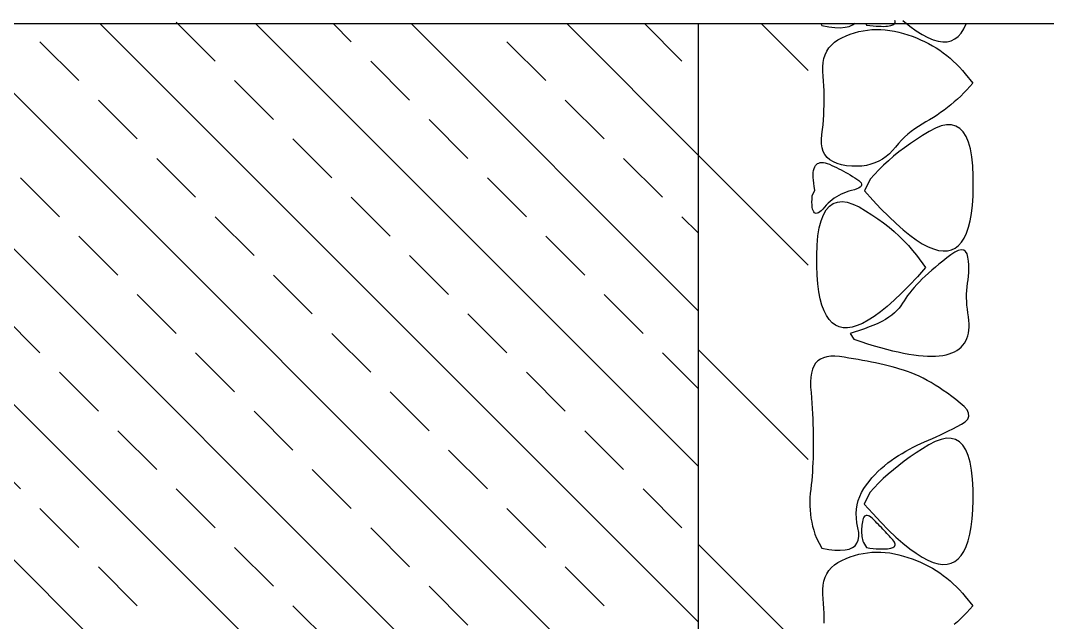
# Model space of a CAD drawing. Header units: metres. Extents: x -220 to 294, y -29 to 18.
# Drawn here: x 234.984 to 237.317, y 13.682 to 15.049 of the extents above; entities that cross this region are included whole.
import ezdxf

# ---------------------------------------------------------------- set-up
doc = ezdxf.new("R2010")
doc.units = ezdxf.units.M
doc.header["$MEASUREMENT"] = 0
doc.layers.add('Rota', color=7, linetype='Continuous')
doc.layers.add('Tarama', color=7, linetype='Continuous')

msp = doc.modelspace()

# ---------------------------------------------------------------- linework, layer by layer
msp.add_line((173.3886, 15.0424), (238.1929, 15.0424))
at = {"layer": 'Rota', "color": 7, "linetype": 'Continuous', "lineweight": -3}
msp.add_line((236.5238, 15.0424), (236.5238, 6.2242), dxfattribs=at)
at = {"layer": 'Tarama', "color": 36, "linetype": 'Continuous', "lineweight": -3}
for p, q in [((236.9711, 15.0473), (236.9706, 15.0494)), ((236.9711, 15.0454), (236.9711, 15.0473)), ((236.9891, 15.0492), (237.0043, 15.0369)), ((236.8027, 15.0424), (236.8051, 15.038)), ((236.8051, 15.038), (236.8206, 15.0351)), ((236.8206, 15.0351), (236.8344, 15.0335)), ((236.8344, 15.0335), (236.8467, 15.0332)), ((236.8467, 15.0332), (236.8574, 15.034)), ((236.8574, 15.034), (236.8665, 15.036)), ((236.8665, 15.036), (236.8741, 15.0393)), ((236.8741, 15.0393), (236.8801, 15.0437)), ((236.8791, 15.0216), (236.8889, 15.0242)), ((236.8889, 15.0242), (236.8988, 15.0263)), ((236.8988, 15.0263), (236.9087, 15.0278)), ((236.9044, 15.0424), (236.9064, 15.0392)), ((236.9064, 15.0392), (236.9141, 15.0383)), ((236.9087, 15.0278), (236.9187, 15.0287)), ((236.9141, 15.0383), (236.9212, 15.0375)), ((236.9187, 15.0287), (236.9287, 15.0292)), ((236.9212, 15.0375), (236.9279, 15.0369)), ((236.9279, 15.0369), (236.9341, 15.0365)), ((236.9287, 15.0292), (236.9388, 15.029)), ((236.9341, 15.0365), (236.9398, 15.0363)), ((236.9388, 15.029), (236.949, 15.0283)), ((236.9398, 15.0363), (236.945, 15.0362)), ((236.945, 15.0362), (236.9498, 15.0363)), ((236.949, 15.0283), (236.9592, 15.0271)), ((236.9498, 15.0363), (236.9541, 15.0366)), ((236.9541, 15.0366), (236.9579, 15.0371)), ((236.9579, 15.0371), (236.9612, 15.0378)), ((236.9592, 15.0271), (236.9695, 15.0252)), ((236.9612, 15.0378), (236.964, 15.0386)), ((236.964, 15.0386), (236.9664, 15.0396)), ((236.9664, 15.0396), (236.9683, 15.0408)), ((236.9683, 15.0408), (236.9697, 15.0422)), ((236.9695, 15.0252), (236.9798, 15.0229)), ((236.9697, 15.0422), (236.9706, 15.0437)), ((236.9706, 15.0437), (236.9711, 15.0454)), ((237.0043, 15.0369), (237.0188, 15.0264)), ((237.0188, 15.0264), (237.0326, 15.0177)), ((237.1215, 15.0211), (237.1276, 15.0305)), ((237.1276, 15.0305), (237.1328, 15.0418)), ((237.1328, 15.0418), (237.133, 15.0424)), ((236.8334, 15), (236.8413, 15.0055)), ((236.8413, 15.0055), (236.8502, 15.0104)), ((236.8502, 15.0104), (236.8597, 15.0147)), ((236.8597, 15.0147), (236.8694, 15.0184)), ((236.8694, 15.0184), (236.8791, 15.0216)), ((236.9798, 15.0229), (236.9901, 15.0201)), ((236.9901, 15.0201), (237.0002, 15.017)), ((237.0002, 15.017), (237.01, 15.0136)), ((237.01, 15.0136), (237.0196, 15.0099)), ((237.0196, 15.0099), (237.029, 15.0059)), ((237.029, 15.0059), (237.0382, 15.0017)), ((237.0326, 15.0177), (237.0455, 15.0108)), ((237.0382, 15.0017), (237.0471, 14.9971)), ((237.0455, 15.0108), (237.0577, 15.0057)), ((237.0577, 15.0057), (237.0691, 15.0025)), ((237.0691, 15.0025), (237.0798, 15.0011)), ((237.0798, 15.0011), (237.0897, 15.0014)), ((237.0897, 15.0014), (237.0988, 15.0036)), ((237.0988, 15.0036), (237.1071, 15.0076)), ((237.1071, 15.0076), (237.1147, 15.0135)), ((237.1147, 15.0135), (237.1215, 15.0211)), ((236.8121, 14.9718), (236.8159, 14.9798)), ((236.8159, 14.9798), (236.8208, 14.9871)), ((236.8208, 14.9871), (236.8266, 14.9938)), ((236.8266, 14.9938), (236.8334, 15)), ((237.0471, 14.9971), (237.0559, 14.9923)), ((237.0559, 14.9923), (237.0644, 14.9872)), ((237.0644, 14.9872), (237.0726, 14.9818)), ((237.0726, 14.9818), (237.0807, 14.9761)), ((236.8067, 14.9442), (236.8075, 14.954)), ((236.8075, 14.954), (236.8093, 14.9632)), ((236.8093, 14.9632), (236.8121, 14.9718)), ((237.0807, 14.9761), (237.0885, 14.9701)), ((237.0885, 14.9701), (237.0961, 14.9638)), ((237.0961, 14.9638), (237.1034, 14.9573)), ((237.1034, 14.9573), (237.1106, 14.9504)), ((236.8069, 14.9338), (236.8067, 14.9442)), ((236.8079, 14.9229), (236.8069, 14.9338)), ((237.1106, 14.9504), (237.1175, 14.9433)), ((237.1175, 14.9433), (237.1242, 14.9359)), ((237.1242, 14.9359), (237.1307, 14.9282)), ((236.8087, 14.912), (236.8079, 14.9229)), ((236.8093, 14.901), (236.8087, 14.912)), ((237.1307, 14.9282), (237.1477, 14.9071)), ((236.8098, 14.89), (236.8093, 14.901)), ((236.81, 14.879), (236.8098, 14.89)), ((237.1274, 14.8849), (237.1203, 14.8778)), ((237.1343, 14.8921), (237.1274, 14.8849)), ((237.1411, 14.8995), (237.1343, 14.8921)), ((237.1477, 14.9071), (237.1411, 14.8995)), ((236.8099, 14.8569), (236.8101, 14.868)), ((236.8101, 14.868), (236.81, 14.879)), ((237.1057, 14.8645), (237.0981, 14.8581)), ((237.1131, 14.871), (237.1057, 14.8645)), ((237.1203, 14.8778), (237.1131, 14.871)), ((236.809, 14.8348), (236.8096, 14.8459)), ((236.8096, 14.8459), (236.8099, 14.8569)), ((237.0746, 14.8401), (237.0664, 14.8346)), ((237.0826, 14.8459), (237.0746, 14.8401)), ((237.0904, 14.8519), (237.0826, 14.8459)), ((237.0981, 14.8581), (237.0904, 14.8519)), ((236.8074, 14.8126), (236.8083, 14.8237)), ((236.8083, 14.8237), (236.809, 14.8348)), ((237.0324, 14.8142), (237.024, 14.809)), ((237.0411, 14.8191), (237.0324, 14.8142)), ((237.0497, 14.8241), (237.0411, 14.8191)), ((237.0581, 14.8292), (237.0497, 14.8241)), ((237.0664, 14.8346), (237.0581, 14.8292)), ((236.8049, 14.7903), (236.8063, 14.8015)), ((236.8063, 14.8015), (236.8074, 14.8126)), ((237.0002, 14.791), (236.9928, 14.7843)), ((237.0079, 14.7974), (237.0002, 14.791)), ((237.0159, 14.8034), (237.0079, 14.7974)), ((237.024, 14.809), (237.0159, 14.8034)), ((237.0484, 14.7975), (237.0337, 14.7885)), ((237.0628, 14.805), (237.0484, 14.7975)), ((237.076, 14.81), (237.0628, 14.805)), ((237.0882, 14.8124), (237.076, 14.81)), ((237.0992, 14.8123), (237.0882, 14.8124)), ((237.1091, 14.8096), (237.0992, 14.8123)), ((237.1179, 14.8043), (237.1091, 14.8096)), ((237.1256, 14.7965), (237.1179, 14.8043)), ((237.1323, 14.7862), (237.1256, 14.7965)), ((236.8039, 14.7794), (236.8049, 14.7903)), ((236.804, 14.7694), (236.8039, 14.7794)), ((236.8053, 14.7603), (236.804, 14.7694)), ((236.9786, 14.7698), (236.9719, 14.762)), ((236.9856, 14.7773), (236.9786, 14.7698)), ((236.9928, 14.7843), (236.9856, 14.7773)), ((237.0058, 14.77), (236.9926, 14.7605)), ((237.0195, 14.7793), (237.0058, 14.77)), ((237.0337, 14.7885), (237.0195, 14.7793)), ((237.1378, 14.7733), (237.1323, 14.7862)), ((237.1422, 14.7578), (237.1378, 14.7733)), ((236.808, 14.7521), (236.8053, 14.7603)), ((236.8118, 14.7447), (236.808, 14.7521)), ((236.8169, 14.7383), (236.8118, 14.7447)), ((236.9584, 14.7467), (236.9509, 14.7402)), ((236.9653, 14.754), (236.9584, 14.7467)), ((236.9719, 14.762), (236.9653, 14.754)), ((236.9799, 14.7508), (236.9677, 14.741)), ((236.9926, 14.7605), (236.9799, 14.7508)), ((237.1454, 14.7398), (237.1422, 14.7578)), ((236.7902, 14.7198), (236.7923, 14.7223)), ((236.7923, 14.7223), (236.7948, 14.7243)), ((236.7948, 14.7243), (236.7976, 14.7257)), ((236.7976, 14.7257), (236.8008, 14.7266)), ((236.8008, 14.7266), (236.8043, 14.7269)), ((236.8043, 14.7269), (236.8083, 14.7267)), ((236.8083, 14.7267), (236.8125, 14.7259)), ((236.8125, 14.7259), (236.8172, 14.7246)), ((236.8233, 14.7328), (236.8169, 14.7383)), ((236.8172, 14.7246), (236.8222, 14.7227)), ((236.8222, 14.7227), (236.8275, 14.7204)), ((236.8309, 14.7281), (236.8233, 14.7328)), ((236.8397, 14.7244), (236.8309, 14.7281)), ((236.8498, 14.7215), (236.8397, 14.7244)), ((236.8611, 14.7196), (236.8498, 14.7215)), ((236.916, 14.7227), (236.906, 14.7204)), ((236.9254, 14.7258), (236.916, 14.7227)), ((236.9344, 14.7298), (236.9254, 14.7258)), ((236.9449, 14.7208), (236.9343, 14.7104)), ((236.9429, 14.7346), (236.9344, 14.7298)), ((236.9509, 14.7402), (236.9429, 14.7346)), ((236.9561, 14.731), (236.9449, 14.7208)), ((236.9677, 14.741), (236.9561, 14.731)), ((237.1476, 14.7192), (237.1454, 14.7398)), ((236.7852, 14.6988), (236.7854, 14.7041)), ((236.7852, 14.6929), (236.7852, 14.6988)), ((236.7854, 14.7041), (236.7861, 14.7088)), ((236.7861, 14.7088), (236.7871, 14.713)), ((236.7871, 14.713), (236.7885, 14.7167)), ((236.7885, 14.7167), (236.7902, 14.7198)), ((236.8275, 14.7204), (236.8328, 14.7179)), ((236.8328, 14.7179), (236.8381, 14.7153)), ((236.8381, 14.7153), (236.8433, 14.7127)), ((236.8433, 14.7127), (236.8486, 14.71)), ((236.8486, 14.71), (236.8538, 14.7072)), ((236.8538, 14.7072), (236.8589, 14.7044)), ((236.8589, 14.7044), (236.8641, 14.7015)), ((236.8731, 14.7185), (236.8611, 14.7196)), ((236.8641, 14.7015), (236.8692, 14.6985)), ((236.8692, 14.6985), (236.8743, 14.6954)), ((236.8845, 14.7183), (236.8731, 14.7185)), ((236.8955, 14.7189), (236.8845, 14.7183)), ((236.906, 14.7204), (236.8955, 14.7189)), ((236.9242, 14.6999), (236.9146, 14.6893)), ((236.9343, 14.7104), (236.9242, 14.6999)), ((237.1487, 14.6961), (237.1476, 14.7192)), ((236.7857, 14.6865), (236.7852, 14.6929)), ((236.7865, 14.6796), (236.7857, 14.6865)), ((236.7876, 14.6721), (236.7865, 14.6796)), ((236.8743, 14.6954), (236.8794, 14.6923)), ((236.8794, 14.6923), (236.8844, 14.6891)), ((236.8844, 14.6891), (236.8886, 14.686)), ((236.8886, 14.686), (236.8918, 14.6831)), ((236.8918, 14.6831), (236.8939, 14.6803)), ((236.8949, 14.6751), (236.8938, 14.6728)), ((236.8939, 14.6803), (236.8949, 14.6776)), ((236.8949, 14.6776), (236.8949, 14.6751)), ((236.9146, 14.6893), (236.9017, 14.6627)), ((237.1488, 14.6722), (237.1487, 14.6961)), ((236.7825, 14.6436), (236.7828, 14.6512)), ((236.7828, 14.6512), (236.7892, 14.664)), ((236.7892, 14.664), (236.7876, 14.6721)), ((236.8433, 14.6519), (236.838, 14.6488)), ((236.8487, 14.6547), (236.8433, 14.6519)), ((236.8544, 14.6572), (236.8487, 14.6547)), ((236.8602, 14.6595), (236.8544, 14.6572)), ((236.8662, 14.6616), (236.8602, 14.6595)), ((236.8725, 14.6634), (236.8662, 14.6616)), ((236.8787, 14.665), (236.8725, 14.6634)), ((236.8841, 14.6667), (236.8787, 14.665)), ((236.8884, 14.6686), (236.8841, 14.6667)), ((236.8916, 14.6706), (236.8884, 14.6686)), ((236.8938, 14.6728), (236.8916, 14.6706)), ((236.9017, 14.6627), (236.9208, 14.6413)), ((237.1482, 14.65), (237.1488, 14.6722)), ((236.7824, 14.6368), (236.7825, 14.6436)), ((236.7826, 14.6308), (236.7824, 14.6368)), ((236.7831, 14.6256), (236.7826, 14.6308)), ((236.8148, 14.6298), (236.8107, 14.6252)), ((236.8145, 14.6191), (236.8219, 14.6276)), ((236.819, 14.6341), (236.8148, 14.6298)), ((236.8235, 14.6382), (236.819, 14.6341)), ((236.8219, 14.6276), (236.8304, 14.6335)), ((236.8281, 14.6419), (236.8235, 14.6382)), ((236.833, 14.6455), (236.8281, 14.6419)), ((236.8304, 14.6335), (236.84, 14.637)), ((236.838, 14.6488), (236.833, 14.6455)), ((236.84, 14.637), (236.8506, 14.638)), ((236.8506, 14.638), (236.8624, 14.6365)), ((236.8624, 14.6365), (236.8752, 14.6325)), ((236.8752, 14.6325), (236.8892, 14.6259)), ((236.9208, 14.6413), (236.9391, 14.6217)), ((237.1445, 14.6112), (237.1467, 14.6297)), ((237.1467, 14.6297), (237.1482, 14.65)), ((236.7839, 14.6212), (236.7831, 14.6256)), ((236.7849, 14.6176), (236.7839, 14.6212)), ((236.7863, 14.6147), (236.7849, 14.6176)), ((236.7879, 14.6127), (236.7863, 14.6147)), ((236.7897, 14.6115), (236.7879, 14.6127)), ((236.7919, 14.6111), (236.7897, 14.6115)), ((236.7943, 14.6114), (236.7919, 14.6111)), ((236.7971, 14.6126), (236.7943, 14.6114)), ((236.8, 14.6146), (236.7971, 14.6126)), ((236.8033, 14.6173), (236.8, 14.6146)), ((236.8031, 14.5946), (236.8083, 14.6081)), ((236.8069, 14.6209), (236.8033, 14.6173)), ((236.8107, 14.6252), (236.8069, 14.6209)), ((236.8083, 14.6081), (236.8145, 14.6191)), ((236.8892, 14.6259), (236.904, 14.6173)), ((236.904, 14.6173), (236.9182, 14.6083)), ((236.9182, 14.6083), (236.9319, 14.599)), ((236.9391, 14.6217), (236.9567, 14.604)), ((236.9567, 14.604), (236.9735, 14.588)), ((237.1416, 14.5945), (237.1445, 14.6112)), ((236.799, 14.5787), (236.8031, 14.5946)), ((236.9319, 14.599), (236.945, 14.5895)), ((236.945, 14.5895), (236.9575, 14.5797)), ((236.9735, 14.588), (236.9895, 14.5739)), ((237.1378, 14.5796), (237.1416, 14.5945)), ((236.7941, 14.5392), (236.796, 14.5602)), ((236.796, 14.5602), (236.799, 14.5787)), ((236.9575, 14.5797), (236.9694, 14.5697)), ((236.9694, 14.5697), (236.9807, 14.5594)), ((236.9807, 14.5594), (236.9914, 14.5489)), ((236.9895, 14.5739), (237.0048, 14.5616)), ((237.0048, 14.5616), (237.0193, 14.5511)), ((237.128, 14.5553), (237.1333, 14.5665)), ((237.1333, 14.5665), (237.1378, 14.5796)), ((236.7933, 14.5157), (236.7941, 14.5392)), ((236.9914, 14.5489), (237.0014, 14.5382)), ((237.0014, 14.5382), (237.0109, 14.5272)), ((237.0193, 14.5511), (237.033, 14.5424)), ((237.033, 14.5424), (237.046, 14.5355)), ((237.046, 14.5355), (237.0582, 14.5304)), ((237.1076, 14.5324), (237.1152, 14.5382)), ((237.1152, 14.5382), (237.122, 14.5458)), ((237.122, 14.5458), (237.128, 14.5553)), ((236.7934, 14.4924), (236.7933, 14.5157)), ((237.0109, 14.5272), (237.0198, 14.516)), ((237.0198, 14.516), (237.0406, 14.488)), ((237.0582, 14.5304), (237.0696, 14.5272)), ((237.0696, 14.5272), (237.0803, 14.5258)), ((237.0803, 14.5258), (237.0901, 14.5262)), ((237.098, 14.517), (237.0886, 14.5099)), ((237.0901, 14.5262), (237.0993, 14.5283)), ((237.107, 14.5231), (237.098, 14.517)), ((237.0993, 14.5283), (237.1076, 14.5324)), ((237.1148, 14.5268), (237.107, 14.5231)), ((237.1215, 14.5283), (237.1148, 14.5268)), ((237.127, 14.5275), (237.1215, 14.5283)), ((237.1314, 14.5245), (237.127, 14.5275)), ((237.1347, 14.5193), (237.1314, 14.5245)), ((237.1368, 14.5118), (237.1347, 14.5193)), ((237.138, 14.5028), (237.1368, 14.5118)), ((236.7942, 14.4709), (236.7934, 14.4924)), ((237.0406, 14.488), (237.0217, 14.4668)), ((237.0626, 14.489), (237.0546, 14.4822)), ((237.0709, 14.4959), (237.0626, 14.489)), ((237.0795, 14.5028), (237.0709, 14.4959)), ((237.0886, 14.5099), (237.0795, 14.5028)), ((237.1387, 14.494), (237.138, 14.5028)), ((237.139, 14.4854), (237.1387, 14.494)), ((236.7958, 14.4511), (236.7942, 14.4709)), ((237.0217, 14.4668), (237.0035, 14.4474)), ((237.0398, 14.4688), (237.033, 14.4622)), ((237.047, 14.4754), (237.0398, 14.4688)), ((237.0546, 14.4822), (237.047, 14.4754)), ((237.1371, 14.4605), (237.1382, 14.4686)), ((237.1382, 14.4686), (237.1388, 14.4769)), ((237.1388, 14.4769), (237.139, 14.4854)), ((236.7982, 14.4331), (236.7958, 14.4511)), ((237.0035, 14.4474), (236.9861, 14.4297)), ((237.0147, 14.443), (237.0093, 14.4368)), ((237.0204, 14.4494), (237.0147, 14.443)), ((237.0265, 14.4557), (237.0204, 14.4494)), ((237.033, 14.4622), (237.0265, 14.4557)), ((237.1339, 14.4362), (237.1347, 14.4444)), ((237.1347, 14.4444), (237.1358, 14.4525)), ((237.1358, 14.4525), (237.1371, 14.4605)), ((236.8013, 14.4169), (236.7982, 14.4331)), ((236.9861, 14.4297), (236.9694, 14.4139)), ((236.9955, 14.4186), (236.9916, 14.4128)), ((236.9997, 14.4246), (236.9955, 14.4186)), ((237.0043, 14.4307), (236.9997, 14.4246)), ((237.0093, 14.4368), (237.0043, 14.4307)), ((237.1335, 14.4279), (237.1339, 14.4362)), ((237.1335, 14.4195), (237.1335, 14.4279)), ((237.1338, 14.4111), (237.1335, 14.4195)), ((236.8051, 14.4025), (236.8013, 14.4169)), ((236.8098, 14.3898), (236.8051, 14.4025)), ((236.9535, 14.3998), (236.9383, 14.3875)), ((236.9694, 14.4139), (236.9535, 14.3998)), ((236.9802, 14.3957), (236.9753, 14.3904)), ((236.9844, 14.4013), (236.9802, 14.3957)), ((236.988, 14.4069), (236.9844, 14.4013)), ((236.9916, 14.4128), (236.988, 14.4069)), ((237.1344, 14.4025), (237.1338, 14.4111)), ((237.1353, 14.3939), (237.1344, 14.4025)), ((236.8151, 14.379), (236.8098, 14.3898)), ((236.8212, 14.3699), (236.8151, 14.379)), ((236.9239, 14.377), (236.9102, 14.3683)), ((236.9383, 14.3875), (236.9239, 14.377)), ((236.9567, 14.3752), (236.9491, 14.3704)), ((236.9635, 14.3801), (236.9567, 14.3752)), ((236.9697, 14.3851), (236.9635, 14.3801)), ((236.9753, 14.3904), (236.9697, 14.3851)), ((237.1366, 14.3852), (237.1353, 14.3939)), ((237.138, 14.3765), (237.1366, 14.3852)), ((237.139, 14.3682), (237.138, 14.3765)), ((236.8281, 14.3626), (236.8212, 14.3699)), ((236.8357, 14.3571), (236.8281, 14.3626)), ((236.8441, 14.3533), (236.8357, 14.3571)), ((236.8533, 14.3514), (236.8441, 14.3533)), ((236.8631, 14.3512), (236.8533, 14.3514)), ((236.8738, 14.3528), (236.8631, 14.3512)), ((236.8852, 14.3562), (236.8738, 14.3528)), ((236.8973, 14.3613), (236.8852, 14.3562)), ((236.9017, 14.3491), (236.8902, 14.3453)), ((236.9102, 14.3683), (236.8973, 14.3613)), ((236.9125, 14.3531), (236.9017, 14.3491)), ((236.9226, 14.3572), (236.9125, 14.3531)), ((236.9321, 14.3614), (236.9226, 14.3572)), ((236.941, 14.3659), (236.9321, 14.3614)), ((236.9491, 14.3704), (236.941, 14.3659)), ((237.1388, 14.3457), (237.1394, 14.3528)), ((237.1394, 14.3603), (237.139, 14.3682)), ((237.1394, 14.3528), (237.1394, 14.3603)), ((236.8781, 14.3417), (236.8693, 14.3381)), ((236.8693, 14.3381), (236.8775, 14.3255)), ((236.8775, 14.3255), (236.8933, 14.3201)), ((236.8902, 14.3453), (236.8781, 14.3417)), ((237.1317, 14.3214), (237.1342, 14.3269)), ((237.1342, 14.3269), (237.1363, 14.3327)), ((237.1363, 14.3327), (237.1378, 14.339)), ((237.1378, 14.339), (237.1388, 14.3457)), ((236.8933, 14.3201), (236.9086, 14.3151)), ((236.9086, 14.3151), (236.9235, 14.3105)), ((236.9235, 14.3105), (236.9378, 14.3064)), ((236.9378, 14.3064), (236.9517, 14.3026)), ((236.9517, 14.3026), (236.965, 14.2992)), ((237.1118, 14.3), (237.1167, 14.3035)), ((237.1167, 14.3035), (237.1212, 14.3073)), ((237.1212, 14.3073), (237.1252, 14.3116)), ((237.1252, 14.3116), (237.1287, 14.3163)), ((237.1287, 14.3163), (237.1317, 14.3214)), ((236.8016, 14.2802), (236.7957, 14.276)), ((236.8085, 14.2834), (236.8016, 14.2802)), ((236.8162, 14.2856), (236.8085, 14.2834)), ((236.8249, 14.2867), (236.8162, 14.2856)), ((236.8345, 14.2867), (236.8249, 14.2867)), ((236.8449, 14.2857), (236.8345, 14.2867)), ((236.8557, 14.2842), (236.8449, 14.2857)), ((236.8664, 14.2826), (236.8557, 14.2842)), ((236.8769, 14.2809), (236.8664, 14.2826)), ((236.8872, 14.2792), (236.8769, 14.2809)), ((236.8974, 14.2773), (236.8872, 14.2792)), ((236.9074, 14.2754), (236.8974, 14.2773)), ((236.965, 14.2992), (236.9779, 14.2963)), ((236.9779, 14.2963), (236.9903, 14.2937)), ((236.9903, 14.2937), (237.0022, 14.2915)), ((237.0022, 14.2915), (237.0135, 14.2898)), ((237.0135, 14.2898), (237.0244, 14.2884)), ((237.0244, 14.2884), (237.0348, 14.2874)), ((237.0348, 14.2874), (237.0448, 14.2869)), ((237.0448, 14.2869), (237.0542, 14.2867)), ((237.0542, 14.2867), (237.0631, 14.287)), ((237.0631, 14.287), (237.0715, 14.2876)), ((237.0715, 14.2876), (237.0795, 14.2887)), ((237.0795, 14.2887), (237.0869, 14.2902)), ((237.0869, 14.2902), (237.0939, 14.292)), ((237.0939, 14.292), (237.1003, 14.2943)), ((237.1003, 14.2943), (237.1063, 14.2969)), ((237.1063, 14.2969), (237.1118, 14.3)), ((236.7832, 14.2569), (236.7809, 14.2484)), ((236.7865, 14.2643), (236.7832, 14.2569)), ((236.7906, 14.2707), (236.7865, 14.2643)), ((236.7957, 14.276), (236.7906, 14.2707)), ((236.9173, 14.2735), (236.9074, 14.2754)), ((236.927, 14.2714), (236.9173, 14.2735)), ((236.9366, 14.2693), (236.927, 14.2714)), ((236.946, 14.2671), (236.9366, 14.2693)), ((236.9552, 14.2648), (236.946, 14.2671)), ((236.9643, 14.2625), (236.9552, 14.2648)), ((236.9732, 14.26), (236.9643, 14.2625)), ((236.982, 14.2575), (236.9732, 14.26)), ((236.9906, 14.255), (236.982, 14.2575)), ((236.9993, 14.2521), (236.9906, 14.255)), ((236.7795, 14.2389), (236.7789, 14.2283)), ((236.7809, 14.2484), (236.7795, 14.2389)), ((237.008, 14.2488), (236.9993, 14.2521)), ((237.0168, 14.2451), (237.008, 14.2488)), ((237.0257, 14.2411), (237.0168, 14.2451)), ((237.0347, 14.2367), (237.0257, 14.2411)), ((237.0437, 14.2319), (237.0347, 14.2367)), ((237.0529, 14.2268), (237.0437, 14.2319)), ((236.7789, 14.2283), (236.7793, 14.2167)), ((236.7793, 14.2167), (236.7803, 14.2043)), ((237.0621, 14.2213), (237.0529, 14.2268)), ((237.0714, 14.2154), (237.0621, 14.2213)), ((237.0807, 14.2091), (237.0714, 14.2154)), ((237.0902, 14.2024), (237.0807, 14.2091)), ((236.7803, 14.2043), (236.7813, 14.192)), ((236.7813, 14.192), (236.7822, 14.1799)), ((237.0997, 14.1954), (237.0902, 14.2024)), ((237.1093, 14.188), (237.0997, 14.1954)), ((237.119, 14.1802), (237.1093, 14.188)), ((236.7822, 14.1799), (236.7829, 14.1678)), ((236.7829, 14.1678), (236.7836, 14.156)), ((237.1283, 14.1722), (237.119, 14.1802)), ((237.1348, 14.1645), (237.1283, 14.1722)), ((237.1383, 14.1572), (237.1348, 14.1645)), ((236.7836, 14.156), (236.7841, 14.1442)), ((236.7841, 14.1442), (236.7846, 14.1326)), ((237.1219, 14.1322), (237.1305, 14.1379)), ((237.1305, 14.1379), (237.1361, 14.1439)), ((237.1361, 14.1439), (237.1387, 14.1503)), ((237.1387, 14.1503), (237.1383, 14.1572)), ((236.7846, 14.1326), (236.7849, 14.1211)), ((236.7849, 14.1211), (236.7851, 14.1098)), ((237.0832, 14.1123), (237.0927, 14.1169)), ((237.0927, 14.1169), (237.1022, 14.1218)), ((237.1022, 14.1218), (237.112, 14.1269)), ((237.112, 14.1269), (237.1219, 14.1322)), ((236.7851, 14.1098), (236.7853, 14.0986)), ((236.7853, 14.0986), (236.7853, 14.0875)), ((237.0297, 14.0885), (237.0383, 14.0924)), ((237.0383, 14.0924), (237.047, 14.0961)), ((237.047, 14.0961), (237.0559, 14.0998)), ((237.0623, 14.0928), (237.048, 14.0853)), ((237.0559, 14.0998), (237.0648, 14.1037)), ((237.0756, 14.0978), (237.0623, 14.0928)), ((237.0648, 14.1037), (237.074, 14.1079)), ((237.074, 14.1079), (237.0832, 14.1123)), ((237.0877, 14.1002), (237.0756, 14.0978)), ((237.0987, 14.1001), (237.0877, 14.1002)), ((237.1086, 14.0974), (237.0987, 14.1001)), ((237.1175, 14.0921), (237.1086, 14.0974)), ((237.1252, 14.0843), (237.1175, 14.0921)), ((236.7852, 14.0766), (236.785, 14.0658)), ((236.7853, 14.0875), (236.7852, 14.0766)), ((236.9873, 14.066), (236.9957, 14.0709)), ((236.9957, 14.0709), (237.0041, 14.0756)), ((237.0041, 14.0756), (237.0126, 14.0801)), ((237.0126, 14.0801), (237.0211, 14.0844)), ((237.0332, 14.0763), (237.019, 14.0671)), ((237.0211, 14.0844), (237.0297, 14.0885)), ((237.048, 14.0853), (237.0332, 14.0763)), ((237.1318, 14.074), (237.1252, 14.0843)), ((237.1373, 14.061), (237.1318, 14.074)), ((236.7843, 14.0447), (236.7838, 14.0343)), ((236.7847, 14.0552), (236.7843, 14.0447)), ((236.785, 14.0658), (236.7847, 14.0552)), ((236.9469, 14.0379), (236.9546, 14.0441)), ((236.9546, 14.0441), (236.9626, 14.0499)), ((236.9626, 14.0499), (236.9708, 14.0555)), ((236.9708, 14.0555), (236.9791, 14.0608)), ((236.9791, 14.0608), (236.9873, 14.066)), ((236.9921, 14.0483), (236.9794, 14.0386)), ((237.0053, 14.0578), (236.9921, 14.0483)), ((237.019, 14.0671), (237.0053, 14.0578)), ((237.1417, 14.0456), (237.1373, 14.061)), ((237.145, 14.0276), (237.1417, 14.0456)), ((236.7832, 14.024), (236.7825, 14.0139)), ((236.7838, 14.0343), (236.7832, 14.024)), ((236.9253, 14.0175), (236.9322, 14.0246)), ((236.9322, 14.0246), (236.9394, 14.0314)), ((236.9394, 14.0314), (236.9469, 14.0379)), ((236.9672, 14.0287), (236.9556, 14.0187)), ((236.9794, 14.0386), (236.9672, 14.0287)), ((237.1472, 14.007), (237.145, 14.0276)), ((236.7817, 14.004), (236.7807, 13.9941)), ((236.7825, 14.0139), (236.7817, 14.004)), ((236.9061, 13.9943), (236.9123, 14.0023)), ((236.9123, 14.0023), (236.9187, 14.0101)), ((236.9187, 14.0101), (236.9253, 14.0175)), ((236.9338, 13.9982), (236.9237, 13.9877)), ((236.9444, 14.0086), (236.9338, 13.9982)), ((236.9556, 14.0187), (236.9444, 14.0086)), ((237.1482, 13.9839), (237.1472, 14.007)), ((236.7786, 13.9749), (236.7778, 13.9654)), ((236.7797, 13.9844), (236.7786, 13.9749)), ((236.7807, 13.9941), (236.7797, 13.9844)), ((236.8907, 13.9682), (236.895, 13.9772)), ((236.895, 13.9772), (236.9003, 13.9859)), ((236.9003, 13.9859), (236.9061, 13.9943)), ((236.9141, 13.9771), (236.9012, 13.9504)), ((236.9237, 13.9877), (236.9141, 13.9771)), ((237.1483, 13.96), (237.1482, 13.9839)), ((236.7778, 13.9654), (236.7774, 13.9559)), ((236.7774, 13.9559), (236.7774, 13.9465)), ((236.8848, 13.9493), (236.8873, 13.9589)), ((236.8873, 13.9589), (236.8907, 13.9682)), ((237.1477, 13.9378), (237.1483, 13.96)), ((236.7774, 13.9465), (236.7779, 13.9372)), ((236.7779, 13.9372), (236.7787, 13.9279)), ((236.7787, 13.9279), (236.78, 13.9186)), ((236.8828, 13.9292), (236.8833, 13.9394)), ((236.8832, 13.9187), (236.8828, 13.9292)), ((236.8833, 13.9394), (236.8848, 13.9493)), ((236.9012, 13.9504), (236.9203, 13.9291)), ((236.9203, 13.9291), (236.9387, 13.9095)), ((237.1463, 13.9175), (237.1477, 13.9378)), ((236.78, 13.9186), (236.7817, 13.9094)), ((236.7817, 13.9094), (236.7837, 13.9003)), ((236.8845, 13.9079), (236.8832, 13.9187)), ((236.8868, 13.8968), (236.8845, 13.9079)), ((236.8963, 13.9068), (236.8957, 13.903)), ((236.897, 13.9107), (236.8963, 13.9068)), ((236.8979, 13.9146), (236.897, 13.9107)), ((236.8989, 13.9181), (236.8979, 13.9146)), ((236.9002, 13.9208), (236.8989, 13.9181)), ((236.9018, 13.9229), (236.9002, 13.9208)), ((236.9036, 13.9243), (236.9018, 13.9229)), ((236.9056, 13.925), (236.9036, 13.9243)), ((236.9079, 13.925), (236.9056, 13.925)), ((236.9104, 13.9244), (236.9079, 13.925)), ((236.9131, 13.9231), (236.9104, 13.9244)), ((236.9161, 13.9211), (236.9131, 13.9231)), ((236.9193, 13.9184), (236.9161, 13.9211)), ((236.9228, 13.9151), (236.9193, 13.9184)), ((236.9264, 13.9114), (236.9228, 13.9151)), ((236.9299, 13.9077), (236.9264, 13.9114)), ((236.9333, 13.9042), (236.9299, 13.9077)), ((236.9367, 13.9007), (236.9333, 13.9042)), ((236.9387, 13.9095), (236.9562, 13.8917)), ((237.1441, 13.899), (237.1463, 13.9175)), ((236.7837, 13.9003), (236.7862, 13.8912)), ((236.7862, 13.8912), (236.7892, 13.8821)), ((236.7892, 13.8821), (236.7925, 13.8731)), ((236.8886, 13.8862), (236.8868, 13.8968)), ((236.8888, 13.8769), (236.8886, 13.8862)), ((236.895, 13.8954), (236.8949, 13.8917)), ((236.8949, 13.8917), (236.8949, 13.888)), ((236.8949, 13.888), (236.8951, 13.8843)), ((236.8953, 13.8992), (236.895, 13.8954)), ((236.8951, 13.8843), (236.8954, 13.8807)), ((236.8957, 13.903), (236.8953, 13.8992)), ((236.94, 13.8972), (236.9367, 13.9007)), ((236.9432, 13.8939), (236.94, 13.8972)), ((236.9463, 13.8905), (236.9432, 13.8939)), ((236.9494, 13.8873), (236.9463, 13.8905)), ((236.9524, 13.8841), (236.9494, 13.8873)), ((236.9554, 13.881), (236.9524, 13.8841)), ((236.9582, 13.8779), (236.9554, 13.881)), ((236.9562, 13.8917), (236.973, 13.8758)), ((237.1374, 13.8674), (237.1411, 13.8823)), ((237.1411, 13.8823), (237.1441, 13.899)), ((236.7925, 13.8731), (236.8051, 13.8505)), ((236.8801, 13.8562), (236.8846, 13.8619)), ((236.8846, 13.8619), (236.8875, 13.8688)), ((236.8875, 13.8688), (236.8888, 13.8769)), ((236.8954, 13.8807), (236.8959, 13.8771)), ((236.8959, 13.8771), (236.8965, 13.8736)), ((236.8965, 13.8736), (236.8972, 13.8701)), ((236.8972, 13.8701), (236.8981, 13.8667)), ((236.8981, 13.8667), (236.8991, 13.8632)), ((236.8991, 13.8632), (236.9064, 13.8517)), ((236.9611, 13.875), (236.9582, 13.8779)), ((236.9638, 13.872), (236.9611, 13.875)), ((236.9662, 13.8692), (236.9638, 13.872)), ((236.9681, 13.8666), (236.9662, 13.8692)), ((236.9696, 13.8642), (236.9681, 13.8666)), ((236.9706, 13.8619), (236.9696, 13.8642)), ((236.9711, 13.8598), (236.9706, 13.8619)), ((236.9706, 13.8562), (236.9711, 13.8579)), ((236.9711, 13.8579), (236.9711, 13.8598)), ((236.973, 13.8758), (236.9891, 13.8617)), ((236.9891, 13.8617), (237.0043, 13.8494)), ((237.1328, 13.8543), (237.1374, 13.8674)), ((236.8051, 13.8505), (236.8206, 13.8476)), ((236.8206, 13.8476), (236.8344, 13.846)), ((236.8344, 13.846), (236.8467, 13.8457)), ((236.8467, 13.8457), (236.8574, 13.8465)), ((236.8574, 13.8465), (236.8665, 13.8485)), ((236.8665, 13.8485), (236.8741, 13.8518)), ((236.8694, 13.8309), (236.8791, 13.8341)), ((236.8741, 13.8518), (236.8801, 13.8562)), ((236.8791, 13.8341), (236.8889, 13.8367)), ((236.8889, 13.8367), (236.8988, 13.8388)), ((236.8988, 13.8388), (236.9087, 13.8403)), ((236.9064, 13.8517), (236.9141, 13.8508)), ((236.9087, 13.8403), (236.9187, 13.8413)), ((236.9141, 13.8508), (236.9212, 13.85)), ((236.9187, 13.8413), (236.9287, 13.8417)), ((236.9212, 13.85), (236.9279, 13.8494)), ((236.9279, 13.8494), (236.9341, 13.849)), ((236.9287, 13.8417), (236.9388, 13.8415)), ((236.9341, 13.849), (236.9398, 13.8488)), ((236.9388, 13.8415), (236.949, 13.8408)), ((236.9398, 13.8488), (236.945, 13.8487)), ((236.945, 13.8487), (236.9498, 13.8488)), ((236.949, 13.8408), (236.9592, 13.8396)), ((236.9498, 13.8488), (236.9541, 13.8491)), ((236.9541, 13.8491), (236.9579, 13.8496)), ((236.9579, 13.8496), (236.9612, 13.8503)), ((236.9592, 13.8396), (236.9695, 13.8377)), ((236.9612, 13.8503), (236.964, 13.8511)), ((236.964, 13.8511), (236.9664, 13.8521)), ((236.9664, 13.8521), (236.9683, 13.8533)), ((236.9683, 13.8533), (236.9697, 13.8547)), ((236.9695, 13.8377), (236.9798, 13.8354)), ((236.9697, 13.8547), (236.9706, 13.8562)), ((236.9798, 13.8354), (236.9901, 13.8326)), ((237.0043, 13.8494), (237.0188, 13.8389)), ((237.0188, 13.8389), (237.0326, 13.8302)), ((237.1215, 13.8336), (237.1276, 13.843)), ((237.1276, 13.843), (237.1328, 13.8543)), ((236.8266, 13.8063), (236.8334, 13.8125)), ((236.8334, 13.8125), (236.8413, 13.818)), ((236.8413, 13.818), (236.8502, 13.8229)), ((236.8502, 13.8229), (236.8597, 13.8271)), ((236.8597, 13.8271), (236.8694, 13.8309)), ((236.9901, 13.8326), (237.0002, 13.8295)), ((237.0002, 13.8295), (237.01, 13.8261)), ((237.01, 13.8261), (237.0196, 13.8224)), ((237.0196, 13.8224), (237.029, 13.8184)), ((237.029, 13.8184), (237.0382, 13.8142)), ((237.0326, 13.8302), (237.0455, 13.8233)), ((237.0382, 13.8142), (237.0471, 13.8096)), ((237.0455, 13.8233), (237.0577, 13.8182)), ((237.0577, 13.8182), (237.0691, 13.815)), ((237.0691, 13.815), (237.0798, 13.8136)), ((237.0798, 13.8136), (237.0897, 13.8139)), ((237.0897, 13.8139), (237.0988, 13.8161)), ((237.0988, 13.8161), (237.1071, 13.8201)), ((237.1071, 13.8201), (237.1147, 13.826)), ((237.1147, 13.826), (237.1215, 13.8336)), ((236.8121, 13.7843), (236.8159, 13.7923)), ((236.8159, 13.7923), (236.8208, 13.7996)), ((236.8208, 13.7996), (236.8266, 13.8063)), ((237.0471, 13.8096), (237.0559, 13.8048)), ((237.0559, 13.8048), (237.0644, 13.7997)), ((237.0644, 13.7997), (237.0726, 13.7943)), ((237.0726, 13.7943), (237.0807, 13.7886)), ((237.0807, 13.7886), (237.0885, 13.7826)), ((236.8067, 13.7567), (236.8075, 13.7666)), ((236.8075, 13.7666), (236.8093, 13.7757)), ((236.8093, 13.7757), (236.8121, 13.7843)), ((237.0885, 13.7826), (237.0961, 13.7763)), ((237.0961, 13.7763), (237.1034, 13.7698)), ((237.1034, 13.7698), (237.1106, 13.7629)), ((236.8069, 13.7463), (236.8067, 13.7567)), ((236.8079, 13.7354), (236.8069, 13.7463)), ((237.1106, 13.7629), (237.1175, 13.7558)), ((237.1175, 13.7558), (237.1242, 13.7484)), ((237.1242, 13.7484), (237.1307, 13.7407)), ((236.8087, 13.7245), (236.8079, 13.7354)), ((236.8093, 13.7135), (236.8087, 13.7245)), ((237.1307, 13.7407), (237.1477, 13.7196)), ((237.1477, 13.7196), (237.1411, 13.712)), ((236.8098, 13.7025), (236.8093, 13.7135)), ((236.81, 13.6915), (236.8098, 13.7025)), ((237.1274, 13.6974), (237.1203, 13.6904)), ((237.1343, 13.7046), (237.1274, 13.6974)), ((237.1411, 13.712), (237.1343, 13.7046)), ((236.8101, 13.6805), (236.81, 13.6915)), ((237.1131, 13.6835), (237.1057, 13.6769)), ((237.1203, 13.6904), (237.1131, 13.6835))]:
    msp.add_line(p, q, dxfattribs=at)
at = {"layer": 'Tarama', "color": 58, "linetype": 'Continuous', "lineweight": -3}
for p, q in [((236.5238, 13.3294), (234.8109, 15.0424)), ((236.5238, 13.683), (235.1644, 15.0424)), ((235.4264, 14.9572), (235.338, 15.0456)), ((236.5238, 14.0366), (235.518, 15.0424)), ((235.7357, 15.0014), (235.6948, 15.0424)), ((236.5238, 14.3901), (235.8715, 15.0424)), ((236.5238, 14.7437), (236.2251, 15.0424)), ((236.487, 14.9572), (236.4019, 15.0424)), ((236.7738, 14.9356), (236.667, 15.0424)), ((235.117, 14.913), (235.0286, 15.0014)), ((236.1777, 14.913), (236.0893, 15.0014)), ((235.8683, 14.8688), (235.7799, 14.9572)), ((235.5589, 14.8246), (235.4706, 14.913)), ((235.2496, 14.7805), (235.1612, 14.8688)), ((236.3102, 14.7805), (236.2219, 14.8688)), ((236.0009, 14.7363), (235.9125, 14.8246)), ((235.6915, 14.6921), (235.6031, 14.7805)), ((236.5238, 12.9759), (234.7738, 14.7259)), ((235.3822, 14.6479), (235.2938, 14.7363)), ((236.4428, 14.6479), (236.3544, 14.7363)), ((236.7738, 14.4937), (236.5238, 14.7437)), ((235.0728, 14.6037), (234.9844, 14.6921)), ((236.1335, 14.6037), (236.0451, 14.6921)), ((235.8241, 14.5595), (235.7357, 14.6479)), ((235.5148, 14.5153), (235.4264, 14.6037)), ((236.5238, 14.5669), (236.487, 14.6037)), ((235.2054, 14.4711), (235.117, 14.5595)), ((236.2661, 14.4711), (236.1777, 14.5595)), ((235.9567, 14.4269), (235.8683, 14.5153)), ((235.6473, 14.3827), (235.5589, 14.4711)), ((235.338, 14.3385), (235.2496, 14.4269)), ((236.3986, 14.3385), (236.3102, 14.4269)), ((236.5238, 12.6223), (234.7738, 14.3723)), ((235.0286, 14.2943), (234.9402, 14.3827)), ((236.0893, 14.2943), (236.0009, 14.3827)), ((235.7799, 14.2501), (235.6915, 14.3385)), ((236.7738, 14.0517), (236.5238, 14.3017)), ((235.4706, 14.2059), (235.3822, 14.2943)), ((236.5238, 14.2133), (236.4428, 14.2943)), ((235.1612, 14.1617), (235.0728, 14.2501)), ((236.2219, 14.1617), (236.1335, 14.2501)), ((235.9125, 14.1175), (235.8241, 14.2059)), ((235.6031, 14.0733), (235.5148, 14.1617)), ((235.2938, 14.0292), (235.2054, 14.1175)), ((236.3544, 14.0292), (236.2661, 14.1175)), ((234.9844, 13.985), (234.896, 14.0733)), ((236.0451, 13.985), (235.9567, 14.0733)), ((235.7357, 13.9408), (235.6473, 14.0292)), ((236.5238, 12.2688), (234.7738, 14.0188)), ((235.4264, 13.8966), (235.338, 13.985)), ((236.487, 13.8966), (236.3986, 13.985)), ((235.117, 13.8524), (235.0286, 13.9408)), ((236.1777, 13.8524), (236.0893, 13.9408)), ((235.8683, 13.8082), (235.7799, 13.8966)), ((236.7738, 13.6098), (236.5238, 13.8598)), ((235.5589, 13.764), (235.4706, 13.8524)), ((235.2496, 13.7198), (235.1612, 13.8082)), ((236.3102, 13.7198), (236.2219, 13.8082)), ((236.0009, 13.6756), (235.9125, 13.764)), ((235.6915, 13.6314), (235.6031, 13.7198))]:
    msp.add_line(p, q, dxfattribs=at)

doc.saveas('drawing.dxf')
